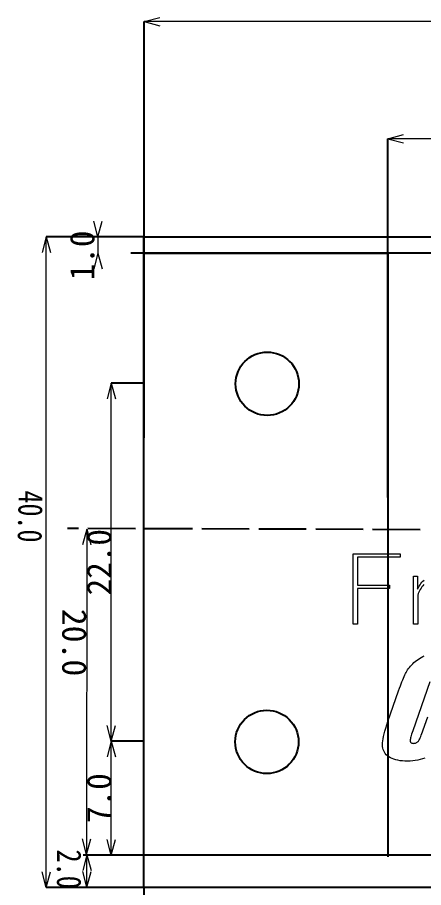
# Model space of a CAD drawing. Extents: x 47 to 362, y 46 to 259.
# Drawn here: x 46.9 to 71.9, y 200.6 to 254.1 of the extents above; entities that cross this region are included whole.
import ezdxf
from ezdxf.enums import TextEntityAlignment as Align

# ---------------------------------------------------------------- set-up
doc = ezdxf.new("R2010")
doc.units = 0
doc.linetypes.add('dashed', pattern=[3.5, 2.916667, -0.583333])
doc.layers.add('CAM1', color=134, linetype='continuous')
doc.layers.add('Work', color=6, linetype='continuous')
doc.styles.add('Font_0', font='MS Gothic.ttf')

msp = doc.modelspace()

# ---------------------------------------------------------------- linework, layer by layer
at = {"layer": 'CAM1', "linetype": 'continuous', "lineweight": 0}
msp.add_lwpolyline([(70.418, 221.152), (70.418, 220.939), (67.788, 220.939), (67.788, 219.233), (69.768, 219.233), (69.768, 219.021), (67.788, 219.021), (67.788, 216.835), (67.522, 216.835), (67.522, 221.152), (70.418, 221.152)], close=True, dxfattribs=at)
for points in [[(71.868, 219.256), (71.808, 219.19), (71.752, 219.119), (71.7, 219.043), (71.652, 218.964), (71.607, 218.88), (71.566, 218.793), (71.529, 218.701), (71.495, 218.605), (71.495, 216.835), (71.239, 216.835), (71.239, 219.773), (71.49, 219.773), (71.49, 218.984), (71.49, 218.984), (71.535, 219.078), (71.583, 219.168), (71.636, 219.252), (71.692, 219.332), (71.753, 219.406), (71.817, 219.475), (71.885, 219.539)], [(71.935, 208.595), (71.793, 208.545), (71.647, 208.502), (71.499, 208.467), (71.348, 208.439), (71.194, 208.42), (71.036, 208.408), (70.876, 208.404), (70.876, 208.404), (70.713, 208.407), (70.558, 208.417), (70.412, 208.434), (70.275, 208.457), (70.146, 208.487), (70.027, 208.523), (69.916, 208.566), (69.815, 208.616), (69.722, 208.672), (69.722, 208.672), (69.638, 208.734), (69.564, 208.801), (69.501, 208.873), (69.447, 208.951), (69.404, 209.033), (69.37, 209.121), (69.346, 209.213), (69.333, 209.311), (69.329, 209.414), (69.329, 209.414), (69.334, 209.525), (69.348, 209.648), (69.369, 209.783), (69.398, 209.93), (69.435, 210.089), (69.48, 210.259), (69.534, 210.442), (69.595, 210.636), (69.664, 210.842), (70.323, 212.734), (70.323, 212.734), (70.376, 212.886), (70.427, 213.029), (70.476, 213.163), (70.524, 213.288), (70.57, 213.405), (70.615, 213.513), (70.658, 213.613), (70.698, 213.704), (70.737, 213.786), (70.737, 213.786), (70.777, 213.864), (70.822, 213.941), (70.871, 214.017), (70.925, 214.092), (70.983, 214.167), (71.046, 214.241), (71.114, 214.315), (71.186, 214.388), (71.263, 214.46), (71.263, 214.46), (71.343, 214.53), (71.428, 214.597), (71.515, 214.661), (71.607, 214.721), (71.701, 214.777), (71.8, 214.831), (71.901, 214.88)], [(72.232, 213.272), (71.185, 210.262), (71.185, 210.262), (71.151, 210.161), (71.121, 210.068), (71.095, 209.983), (71.074, 209.906), (71.056, 209.837), (71.043, 209.777), (71.034, 209.724), (71.03, 209.68), (71.03, 209.644), (71.03, 209.644), (71.033, 209.614), (71.042, 209.587), (71.056, 209.564), (71.074, 209.544), (71.097, 209.528), (71.124, 209.516), (71.157, 209.507), (71.194, 209.502), (71.236, 209.5), (71.236, 209.5), (71.278, 209.502), (71.318, 209.507), (71.355, 209.516), (71.391, 209.528), (71.425, 209.544), (71.456, 209.564), (71.486, 209.587), (71.513, 209.614), (71.539, 209.644), (71.539, 209.644), (71.563, 209.681), (71.59, 209.727), (71.619, 209.783), (71.65, 209.849), (71.682, 209.924), (71.717, 210.009), (71.754, 210.104), (71.792, 210.208), (71.833, 210.322), (72.115, 211.134)]]:
    msp.add_lwpolyline(points, dxfattribs=at)
at = {"layer": 'Work', "color": 8, "linetype": 'continuous', "lineweight": 0}
for p, q in [((54.665, 253.862), (55.631, 254.121)), ((285.165, 253.854), (54.665, 253.862)), ((54.665, 253.862), (55.631, 253.604)), ((69.651, 246.665), (70.616, 246.924)), ((285.138, 246.768), (69.651, 246.665)), ((69.651, 246.665), (70.617, 246.407)), ((51.831, 240.64), (51.573, 241.606)), ((51.831, 240.64), (52.09, 241.606)), ((51.831, 240.64), (51.831, 239.632)), ((51.831, 239.632), (51.573, 238.666)), ((51.831, 239.632), (52.09, 238.666)), ((52.653, 231.634), (52.394, 230.669)), ((52.653, 209.634), (52.653, 231.634)), ((52.653, 231.634), (52.912, 230.669)), ((51.141, 222.671), (50.882, 221.706)), ((51.141, 222.671), (51.131, 202.672)), ((51.141, 222.671), (51.399, 221.705)), ((52.653, 209.634), (52.394, 210.6)), ((52.653, 209.634), (52.912, 210.6)), ((52.653, 209.634), (52.394, 208.669)), ((52.653, 202.634), (52.653, 209.634)), ((52.653, 209.634), (52.912, 208.669)), ((51.131, 202.672), (50.873, 203.638)), ((51.131, 202.672), (51.39, 203.637)), ((52.653, 202.634), (52.394, 203.6)), ((52.653, 202.634), (52.912, 203.6))]:
    msp.add_line(p, q, dxfattribs=at)
at = {"layer": 'Work', "linetype": 'continuous'}
for p, q in [((54.663, 202.647), (54.665, 253.862)), ((69.672, 202.518), (69.651, 246.665)), ((54.652, 240.64), (53.849, 240.64)), ((54.652, 239.632), (53.849, 239.632)), ((54.653, 231.634), (52.653, 231.634)), ((54.653, 209.634), (52.653, 209.634)), ((54.653, 209.634), (52.653, 209.634)), ((54.653, 202.634), (52.653, 202.634)), ((354.655, 202.634), (54.655, 202.634))]:
    msp.add_line(p, q, dxfattribs=at)
at = {"layer": 'Work', "color": 8, "linetype": 'BYBLOCK', "lineweight": 0}
for p, q in [((48.655, 240.634), (48.397, 239.669)), ((48.655, 200.634), (48.655, 240.634)), ((48.655, 240.634), (48.914, 239.669)), ((51.154, 202.656), (50.895, 201.69)), ((51.154, 200.656), (51.154, 202.656)), ((51.154, 202.656), (51.413, 201.69)), ((48.655, 200.634), (48.397, 201.6)), ((48.655, 200.634), (48.914, 201.6)), ((51.154, 200.656), (50.895, 201.622)), ((51.154, 200.656), (51.413, 201.622))]:
    msp.add_line(p, q, dxfattribs=at)
at = {"layer": 'Work', "linetype": 'BYBLOCK'}
for p, q in [((54.655, 240.634), (48.655, 240.634)), ((53.208, 202.634), (50.931, 202.634)), ((54.655, 200.634), (48.655, 200.634)), ((54.655, 200.634), (50.1, 200.634)), ((54.655, 200.634), (54.655, 166.634))]:
    msp.add_line(p, q, dxfattribs=at)
at = {"layer": 'Work', "linetype": 'dashed'}
msp.add_line((71.637, 222.634), (49.952, 222.706), dxfattribs=at)
at = {"layer": 'Work', "linetype": 'continuous'}
for points in [[(354.655, 200.634), (54.655, 200.634), (54.655, 240.634), (354.655, 240.634)], [(54.655, 240.634), (354.655, 240.634), (354.655, 239.634), (54.655, 239.634)], [(54.655, 239.634), (69.655, 239.634), (69.655, 202.634), (54.655, 202.634)]]:
    msp.add_lwpolyline(points, close=True, dxfattribs=at)
for centre in [(62.243, 231.6), (62.22, 209.59)]:
    msp.add_circle(centre, 1.947, dxfattribs=at)

# ---------------------------------------------------------------- texts
at = {"layer": 'Work', "linetype": 'continuous', "style": 'Font_0'}
for s, p in [('1.0', (50.86, 239.492)), ('22.0', (51.903, 220.634)), ('7.0', (51.903, 206.134))]:
    msp.add_text(s, height=1.5, rotation=90, dxfattribs=at).set_placement(p, align=Align.MIDDLE_CENTER)
for s, rotation, width, p in [('40.0', 268.7391, 0.783168, (47.685, 223.444)), ('20.0', 269.9706, 1.016991, (50.388, 215.697)), ('2.0', 270, 0.791033, (50.067, 201.766))]:
    msp.add_text(s, height=1.5, rotation=rotation, dxfattribs=dict(at, width=width)).set_placement(p, align=Align.MIDDLE_CENTER)

doc.saveas('drawing.dxf')
